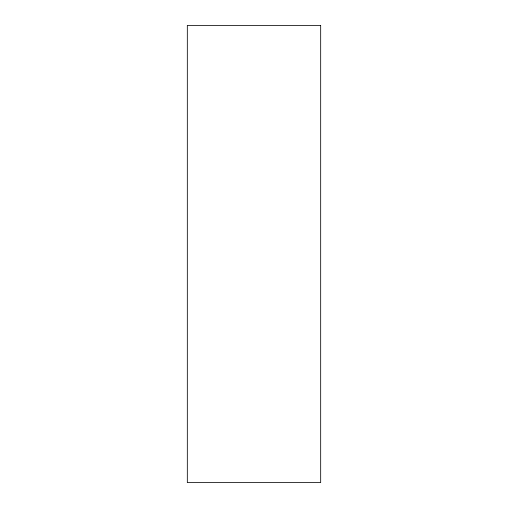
<?xml version="1.0" encoding="UTF-8"?>
<svg xmlns="http://www.w3.org/2000/svg" width="508" height="508" viewBox="0 0 508 508"><rect width="100%" height="100%" fill="white"/><g stroke="black" fill="none" stroke-linecap="round" stroke-linejoin="round"><path stroke-width="0.76" d="M320.675 25.4L187.325 25.4L187.325 482.6L320.675 482.6L320.675 25.4"/></g></svg>
